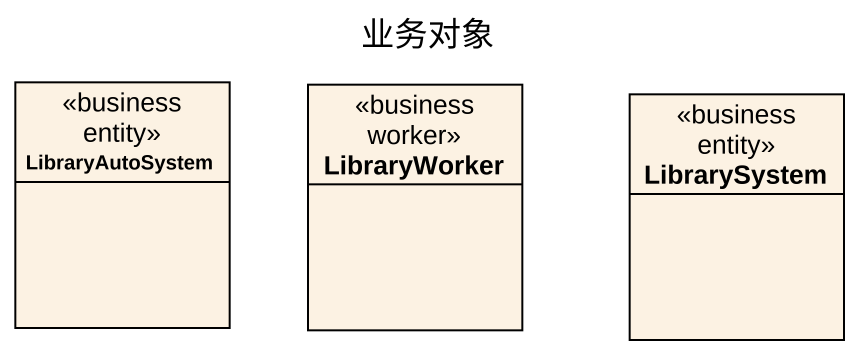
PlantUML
@startuml
title 业务对象
hide circle
hide empty members
class LibraryAutoSystem <<business entity>>
class LibraryWorker <<business worker>>
class LibrarySystem <<business entity>>
@enduml
